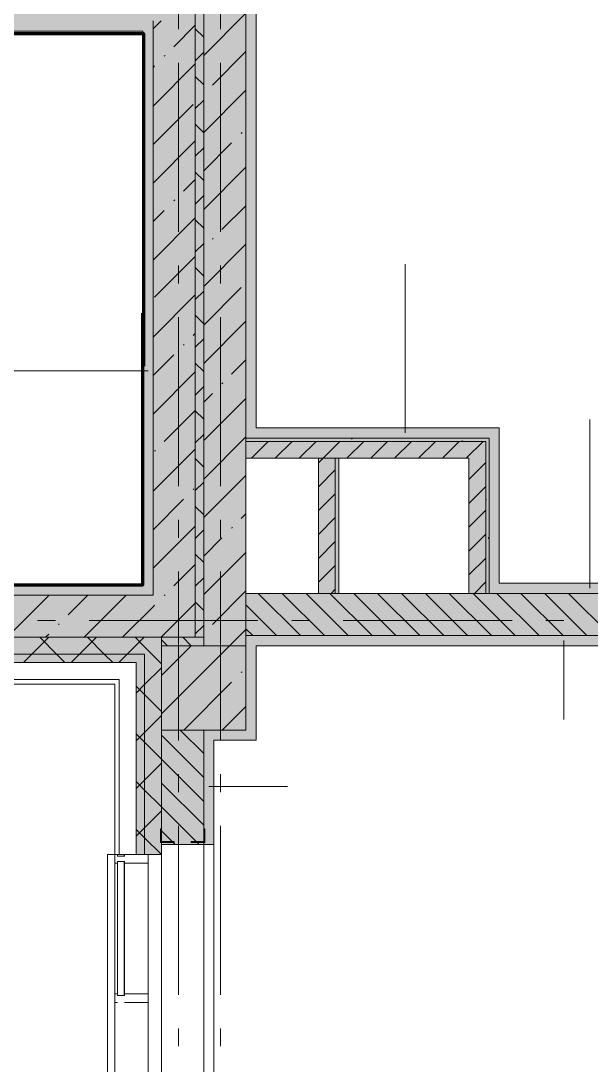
# Model space of a CAD drawing. Header units: millimetres. Extents: x -537608 to 253996, y -217170 to 186033.
# Drawn here: x -240860 to -237480, y 145988 to 152171 of the extents above; entities that cross this region are included whole.
import ezdxf

# ---------------------------------------------------------------- set-up
doc = ezdxf.new("R2010")
doc.units = ezdxf.units.MM
doc.layers.add('16) Лак 1.6м', color=160, linetype='Continuous', lineweight=90)
doc.layers.add('2) окраска коммуникации', color=152, linetype='Continuous', lineweight=30)
doc.layers.add('PDF _Геометрия', color=7, linetype='Continuous')
doc.layers.add('PDF _Сплошная заливка', color=7, linetype='Continuous', true_color=0xffffff)

msp = doc.modelspace()

# ---------------------------------------------------------------- hatches: boundary and pattern name
at = {"layer": '2) окраска коммуникации'}
h = msp.add_hatch(dxfattribs=at)
h.set_pattern_fill('ANSI31', color=5, scale=222)
h.set_pattern_definition([(45, (-258045.5, 58244.4), (-498.4042, 498.4042), [])])
edge = h.paths.add_edge_path()
edge.add_spline(control_points=[(-235816.1191, 159271.232), (-236159.4574, 159033.9082), (-238070.707, 158782.2879), (-238638.1634, 158432.2404), (-238105.9898, 157437.1958), (-235754.1232, 157437.1958), (-234964.4457, 157111.2328), (-232629.7463, 157197.0128), (-230260.7124, 156905.3617), (-229350.8658, 157179.8572), (-227823.0111, 157317.1047), (-227874.2427, 155408.2821), (-228097.4122, 152976.7837), (-227822.7426, 150724.7104), (-228269.0815, 149763.9784), (-227084.5653, 149112.0524), (-225299.2066, 148991.9613), (-224269.1925, 149077.7406), (-223393.6804, 150141.4089), (-223033.1746, 151942.7824), (-223033.1746, 154550.2232), (-224114.1503, 155620.6235), (-222534.7954, 157233.2822), (-223616.3097, 158108.2349), (-222328.7917, 159257.6825), (-224405.9872, 160750.2232), (-223221.471, 161659.5139), (-222637.7958, 162380.0636), (-222998.3466, 163910.6161), (-224371.6993, 165660.5215), (-222551.1261, 167750.2232), (-223117.6326, 168979.9453), (-222465.2915, 170352.4203), (-223735.6423, 171364.6211), (-222688.4609, 172325.3538), (-224215.7041, 173378.4158), (-222584.8491, 174510.7078), (-223546.1958, 175199.8757), (-221881.0047, 176020.4302), (-223048.3552, 176912.5392), (-223134.1899, 177993.3638), (-224026.8692, 177461.5296), (-225297.22, 177718.8682), (-226378.7358, 177221.3459), (-228541.766, 177135.5666), (-230052.4535, 177838.96), (-230103.9537, 176483.6406), (-230103.9537, 175397.7837), (-229211.2743, 175199.8757), (-230121.1209, 173498.5077), (-229039.6066, 172812.2698), (-230258.4573, 170776.7837), (-229761.2561, 169941.1373), (-230774.103, 168425.7837), (-229332.0829, 167750.2232), (-232123.453, 166650.2232), (-233452.141, 167750.2232), (-234104.4836, 166681.5095), (-235855.5078, 167750.2232), (-235443.0905, 165700.2452), (-235100.8307, 164170.835), (-235942.0098, 164546.6834), (-235461.3365, 162982.3976), (-236062.1774, 161973.2927), (-234156.6512, 161458.6141), (-236010.6772, 160206.231), (-235472.7808, 159508.5559), (-235816.1191, 159271.232)], knot_values=[0, 0, 0, 0, 1, 2, 3, 4, 5, 6, 7, 8, 9, 10, 11, 12, 13, 14, 15, 16, 17, 18, 19, 20, 21, 22, 23, 24, 25, 26, 27, 28, 29, 30, 31, 32, 33, 34, 35, 36, 37, 38, 39, 40, 41, 42, 43, 44, 45, 46, 47, 48, 49, 50, 51, 52, 53, 54, 55, 56, 57, 58, 59, 60, 61, 62, 63, 64, 65, 65, 65, 65], degree=3, periodic=0)
edge = h.paths.add_edge_path(flags=16)
edge.add_arc((-231889.6573, 159033.0748), 1468.0305, 125.00000005, 234.99999995, ccw=False)
edge.add_arc((-231607.6582, 161840.8916), 1959.6809, 125.00000005, 234.99999995, ccw=False)
edge.add_arc((-231767.132, 163405.6521), 965.4036, 67.59470151, 177.59470141, ccw=False)
edge.add_arc((-231443.7098, 163069.927), 1229.0586, -22.07713269, 87.92286721, ccw=False)
edge.add_arc((-231143.3293, 161410.3894), 1461.9881, -54.99999995, 54.99999995, ccw=False)
edge.add_arc((-231576.0596, 159327.8343), 1548.9823, -75.15767463, 34.84232527, ccw=False)
edge.add_arc((-231955.4787, 158374.0401), 947.5729, 215.00000005, 324.99999995, ccw=False)
edge = h.paths.add_edge_path(flags=16)
edge.add_arc((-225566.369, 153285.6185), 1536.9915, 125.00000005, 234.99999995, ccw=False)
edge.add_arc((-225538.421, 155843.592), 1585.7174, 125.00000005, 234.99999995, ccw=False)
edge.add_arc((-225137.7183, 159013.7421), 2284.3212, 125.00000005, 234.99999995, ccw=False)
edge.add_arc((-225658.2126, 162012.8119), 1376.867, 125.00000005, 234.99999995, ccw=False)
edge.add_arc((-225574.7307, 164105.3721), 1301.2124, 117.8493612, 227.8493611, ccw=False)
edge.add_arc((-225369.6285, 164519.2026), 1097.085, 27.81836399, 137.81836389, ccw=False)
edge.add_arc((-225613.8121, 163296.7221), 2117.3814, -54.99999995, 54.99999995, ccw=False)
edge.add_arc((-225663.381, 159757.0156), 2203.8023, -54.99999995, 54.99999995, ccw=False)
edge.add_arc((-225163.6815, 156860.1623), 1332.6027, -54.99999995, 54.99999995, ccw=False)
edge.add_arc((-225407.0732, 154329.3545), 1756.9432, -54.99999995, 54.99999995, ccw=False)
edge.add_arc((-225725.9779, 153175.5991), 1357.0078, 237.85706584, 347.85706574, ccw=False)
edge = h.paths.add_edge_path(flags=16)
edge.add_arc((-226395.9174, 168135.9149), 1371.9136, 125.00000005, 234.99999995, ccw=False)
edge.add_arc((-226384.8551, 170399.3253), 1391.2002, 125.00000005, 234.99999995, ccw=False)
edge.add_arc((-226325.4529, 172763.3694), 1494.7648, 125.00000005, 234.99999995, ccw=False)
edge.add_arc((-225896.8545, 175145.79), 1730.4953, 112.00238998, 222.00238988, ccw=False)
edge.add_arc((-226212.3841, 175253.0022), 1533.7869, -7.46862395, 102.53137595, ccw=False)
edge.add_arc((-225760.6269, 173526.9207), 1863.7748, -54.99999995, 54.99999995, ccw=False)
edge.add_arc((-225829.2376, 170375.5045), 1983.3939, -54.99999995, 54.99999995, ccw=False)
edge.add_arc((-225610.4468, 168098.6002), 1126.7789, -74.63234793, 35.36765197, ccw=False)
edge.add_arc((-226247.326, 167667.1454), 1142.021, 215.00000005, 324.99999995, ccw=False)
at = {"layer": 'PDF _Сплошная заливка', "transparency": 33554559}
for points in [[(-239826.191, 148521.2561), (-239776.1908, 148521.2561), (-239776.1908, 157391.0801), (-239826.191, 157391.0801), (-239826.191, 149213.056)], [(-239776.1908, 148471.2558), (-239526.192, 148471.2558), (-239526.192, 157422.2548), (-239776.1908, 157422.2548), (-239776.1908, 149213.056)], [(-240076.192, 152171.255), (-239826.191, 152171.255), (-239826.191, 152421.256), (-245276.1904, 152421.256), (-245276.1904, 152171.255), (-241623.623, 152171.255)], [(-240076.192, 148521.2561), (-239826.191, 148521.2561), (-239826.191, 152171.255), (-240076.192, 152171.255), (-240076.192, 148771.257)], [(-238104.4418, 149681.2566), (-238084.4409, 149681.2566), (-238084.4409, 149701.2554), (-239526.192, 149701.2554), (-239526.192, 149681.2566), (-238284.1467, 149681.2566)], [(-238204.44, 149581.2563), (-238104.4418, 149581.2563), (-238104.4418, 149681.2566), (-239526.192, 149681.2566), (-239526.192, 149581.2563), (-238284.1467, 149581.2563)], [(-239096.1912, 148781.2553), (-238996.1908, 148781.2553), (-238996.1908, 149581.2563), (-239096.1912, 149581.2563), (-239096.1912, 149213.056)], [(-238996.1908, 148781.2553), (-238976.192, 148781.2553), (-238976.192, 149581.2563), (-238996.1908, 149581.2563), (-238996.1908, 149213.056)], [(-238204.44, 148781.2553), (-238104.4418, 148781.2553), (-238104.4418, 149581.2563), (-238204.44, 149581.2563), (-238204.44, 149213.056)]]:
    msp.add_hatch(color=256, dxfattribs=at).paths.add_polyline_path(points)
at = {"layer": 'PDF _Сплошная заливка', "true_color": 0x56bc34, "transparency": 33554559}
for points in [[(-239526.192, 149761.2561), (-239466.1914, 149761.2561), (-239466.1914, 155069.1326), (-239526.192, 155069.1326), (-239526.192, 152044.853)], [(-240136.1905, 152111.2544), (-240076.192, 152111.2544), (-240076.192, 152171.255), (-245527.1904, 152171.255), (-245527.1904, 152111.2544), (-241623.623, 152111.2544)], [(-238084.4409, 149701.2554), (-238084.4409, 149761.2561), (-239526.192, 149761.2561), (-239526.192, 149701.2554), (-238284.1467, 149701.2554)]]:
    msp.add_hatch(color=85, dxfattribs=at).paths.add_polyline_path(points)
h = msp.add_hatch(color=85, dxfattribs=at)
h.paths.add_polyline_path([(-240136.1905, 148771.257), (-240136.1905, 148831.2555), (-246376.1904, 148831.2555), (-246376.1904, 148771.257), (-240788.7529, 148771.257)], flags=0)
h.paths.add_polyline_path([(-247546.1914, 148771.257), (-247376.1899, 148771.257), (-247376.1899, 148831.2555), (-247576.1907, 148831.2555), (-247576.1907, 148771.257)], flags=0)
at = {"layer": 'PDF _Сплошная заливка', "transparency": 33554559}
h = msp.add_hatch(color=256, dxfattribs=at)
h.paths.add_polyline_path([(-231626.1917, 148531.2565), (-231626.1917, 148781.2553), (-236526.1913, 148781.2553), (-236526.1913, 148531.2565), (-232908.183, 148531.2565)], flags=0)
h.paths.add_polyline_path([(-239526.192, 148531.2565), (-237026.191, 148531.2565), (-237026.191, 148781.2553), (-239526.192, 148781.2553)], flags=0)
h = msp.add_hatch(color=256, dxfattribs=at)
h.paths.add_polyline_path([(-240076.192, 148521.2561), (-240076.192, 148771.257), (-246376.1904, 148771.257), (-246376.1904, 148521.2561), (-240788.7529, 148521.2561)], flags=0)
h.paths.add_polyline_path([(-247376.1899, 148521.2561), (-247376.1899, 148771.257), (-247546.1914, 148771.257), (-247546.1914, 148521.2561), (-247467.7076, 148521.2561)], flags=0)
at = {"layer": 'PDF _Сплошная заливка', "true_color": 0xff7d7d, "transparency": 33554559}
for points in [[(-239526.192, 147971.2561), (-239466.1914, 147971.2561), (-239466.1914, 148531.2565), (-239526.192, 148531.2565), (-239526.192, 148471.2558)], [(-233088.1829, 148471.2558), (-233028.1822, 148471.2558), (-233028.1822, 148531.2565), (-236526.1913, 148531.2565), (-236526.1913, 148521.2561), (-237026.191, 148521.2561), (-237026.191, 148531.2565), (-239466.1914, 148531.2565), (-239466.1914, 148471.2558), (-233274.93, 148471.2558)], [(-239526.192, 147911.2576), (-239466.1914, 147911.2576), (-239466.1914, 147971.2561), (-239716.1901, 147971.2561), (-239716.1901, 147911.2576)]]:
    msp.add_hatch(color=11, dxfattribs=at).paths.add_polyline_path(points)
at = {"layer": 'PDF _Сплошная заливка', "transparency": 33554559}
h = msp.add_hatch(color=256, dxfattribs=at)
h.paths.add_polyline_path([(-245797.9674, 148421.2557), (-240126.19, 148421.2557), (-240126.19, 148521.2561), (-246436.1889, 148521.2561), (-246436.1889, 148421.2557)], flags=0)
h.paths.add_polyline_path([(-247576.1907, 148421.2557), (-247311.1879, 148421.2557), (-247311.1879, 148521.2561), (-247576.1907, 148521.2561), (-247576.1907, 148509.7679)], flags=0)
h.paths.add_polyline_path([(-250492.7409, 148421.2557), (-250492.7409, 148521.2561), (-251826.1898, 148521.2561), (-251826.1898, 148421.2557), (-250807.184, 148421.2557)], flags=0)
h.paths.add_polyline_path([(-248076.1883, 148421.2557), (-248076.1883, 148521.2561), (-249617.7375, 148521.2561), (-249617.7375, 148421.2557), (-248302.5757, 148421.2557)], flags=0)
h.paths.add_polyline_path([(-253526.1878, 148421.2557), (-253526.1878, 148521.2561), (-254826.1885, 148521.2561), (-254826.1885, 148421.2557), (-254146.6604, 148421.2557)], flags=0)
h.paths.add_polyline_path([(-256651.2687, 148421.2557), (-256526.1864, 148421.2557), (-256526.1864, 148521.2561), (-257826.1871, 148521.2561), (-257826.1871, 148421.2557), (-257486.1367, 148421.2557)], flags=0)
h.paths.add_polyline_path([(-260825.613, 148421.2557), (-259526.1893, 148421.2557), (-259526.1893, 148521.2561), (-260826.1857, 148521.2561), (-260826.1857, 148421.2557)], flags=0)
h.paths.add_polyline_path([(-262526.188, 148421.2557), (-262526.188, 148521.2561), (-263826.1887, 148521.2561), (-263826.1887, 148421.2557), (-263330.2213, 148421.2557)], flags=0)
h.paths.add_polyline_path([(-266669.6977, 148421.2557), (-265526.1866, 148421.2557), (-265526.1866, 148521.2561), (-266826.1873, 148521.2561), (-266826.1873, 148421.2557)], flags=0)
h.paths.add_polyline_path([(-269174.306, 148421.2557), (-268526.1852, 148421.2557), (-268526.1852, 148521.2561), (-270126.187, 148521.2561), (-270126.187, 148421.2557), (-270009.1741, 148421.2557)], flags=0)
h.paths.add_polyline_path([(-271826.185, 148421.2557), (-271826.185, 148521.2561), (-273126.1857, 148521.2561), (-273126.1857, 148421.2557), (-272513.7824, 148421.2557)], flags=0)
h.paths.add_polyline_path([(-274826.1836, 148421.2557), (-274826.1836, 148521.2561), (-276126.1843, 148521.2561), (-276126.1843, 148421.2557), (-275018.3907, 148421.2557)], flags=0)
h.paths.add_polyline_path([(-277826.1866, 148421.2557), (-277826.1866, 148521.2561), (-279126.1829, 148521.2561), (-279126.1829, 148421.2557), (-278357.8713, 148421.2557)], flags=0)
h.paths.add_polyline_path([(-283826.1838, 148421.2557), (-283826.1838, 148521.2561), (-285126.1802, 148521.2561), (-285126.1802, 148421.2557), (-284201.9517, 148421.2557)], flags=0)
h.paths.add_polyline_path([(-280826.1809, 148421.2557), (-280826.1809, 148521.2561), (-282126.1859, 148521.2561), (-282126.1859, 148421.2557), (-280862.4796, 148421.2557)], flags=0)
h.paths.add_polyline_path([(-288126.1831, 148421.2557), (-286826.1781, 148421.2557), (-286826.1781, 148521.2561), (-288126.1831, 148521.2561), (-288126.1831, 148505.1089)], flags=0)
h.paths.add_polyline_path([(-290046.0407, 148421.2557), (-289826.1811, 148421.2557), (-289826.1811, 148521.2561), (-291126.1775, 148521.2561), (-291126.1775, 148421.2557), (-290880.9044, 148421.2557)], flags=0)
h.paths.add_polyline_path([(-292826.184, 148421.2557), (-292826.184, 148521.2561), (-294126.1804, 148521.2561), (-294126.1804, 148421.2557), (-293385.5127, 148421.2557)], flags=0)
h.paths.add_polyline_path([(-295890.121, 148421.2557), (-295826.1783, 148421.2557), (-295826.1783, 148521.2561), (-297126.1833, 148521.2561), (-297126.1833, 148421.2557), (-296724.9933, 148421.2557)], flags=0)
h.paths.add_polyline_path([(-298001.1781, 148421.2557), (-298001.1781, 148521.2561), (-307838.1777, 148521.2561), (-307838.1777, 148421.2557), (-298394.7294, 148421.2557)], flags=0)
h.paths.add_polyline_path([(-309248.0263, 148421.2557), (-308713.1811, 148421.2557), (-308713.1811, 148521.2561), (-316976.1736, 148521.2561), (-316976.1736, 148421.2557), (-310082.8987, 148421.2557)], flags=0)
h = msp.add_hatch(color=256, dxfattribs=at)
h.paths.add_polyline_path([(-240026.1918, 138594.2576), (-239776.1908, 138594.2576), (-239776.1908, 139271.2581), (-240026.1918, 139271.2581)], flags=0)
h.paths.add_polyline_path([(-240026.1918, 141531.2576), (-239776.1908, 141531.2576), (-239776.1908, 142574.257), (-240026.1918, 142574.257), (-240026.1918, 142133.5668)], flags=0)
h.paths.add_polyline_path([(-240026.1918, 144394.2573), (-239776.1908, 144394.2573), (-239776.1908, 145021.2577), (-240026.1918, 145021.2577), (-240026.1918, 144965.3626)], flags=0)
h.paths.add_polyline_path([(-240026.1918, 147294.2577), (-239776.1908, 147294.2577), (-239776.1908, 147971.2561), (-240026.1918, 147971.2561), (-240026.1918, 147797.1596)], flags=0)
h.paths.add_polyline_path([(-239776.1908, 148471.2558), (-239776.1908, 148521.2561), (-240026.1918, 148521.2561), (-240026.1918, 148471.2558), (-239953.8848, 148471.2558)], flags=0)
h = msp.add_hatch(color=256, dxfattribs=at)
h.paths.add_polyline_path([(-240371.3189, 148371.2555), (-240176.1902, 148371.2555), (-240176.1902, 148421.2557), (-246436.1889, 148421.2557), (-246436.1889, 148371.2555), (-240788.7529, 148371.2555)], flags=0)
h.paths.add_polyline_path([(-247311.1879, 148371.2555), (-247311.1879, 148421.2557), (-247576.1907, 148421.2557), (-247576.1907, 148371.2555), (-247467.7076, 148371.2555)], flags=0)
h.paths.add_polyline_path([(-248076.1883, 148371.2555), (-248076.1883, 148421.2557), (-249617.7375, 148421.2557), (-249617.7375, 148371.2555), (-248302.5757, 148371.2555)], flags=0)
h.paths.add_polyline_path([(-250492.7409, 148371.2555), (-250492.7409, 148421.2557), (-251826.1898, 148421.2557), (-251826.1898, 148371.2555), (-250807.184, 148371.2555)], flags=0)
h.paths.add_polyline_path([(-254146.6604, 148371.2555), (-253526.1878, 148371.2555), (-253526.1878, 148421.2557), (-254826.1885, 148421.2557), (-254826.1885, 148371.2555)], flags=0)
h.paths.add_polyline_path([(-256651.2687, 148371.2555), (-256526.1864, 148371.2555), (-256526.1864, 148421.2557), (-257826.1871, 148421.2557), (-257826.1871, 148371.2555), (-257486.1367, 148371.2555)], flags=0)
h.paths.add_polyline_path([(-260825.613, 148371.2555), (-259526.1893, 148371.2555), (-259526.1893, 148421.2557), (-260826.1857, 148421.2557), (-260826.1857, 148371.2555)], flags=0)
h.paths.add_polyline_path([(-262526.188, 148371.2555), (-262526.188, 148421.2557), (-263826.1887, 148421.2557), (-263826.1887, 148371.2555), (-263330.2213, 148371.2555)], flags=0)
h.paths.add_polyline_path([(-265834.8297, 148371.2555), (-265526.1866, 148371.2555), (-265526.1866, 148421.2557), (-266826.1873, 148421.2557), (-266826.1873, 148371.2555), (-266669.6977, 148371.2555)], flags=0)
h.paths.add_polyline_path([(-268526.1852, 148371.2555), (-268526.1852, 148421.2557), (-270126.187, 148421.2557), (-270126.187, 148371.2555), (-269174.306, 148371.2555)], flags=0)
h.paths.add_polyline_path([(-271826.185, 148371.2555), (-271826.185, 148421.2557), (-273126.1857, 148421.2557), (-273126.1857, 148371.2555), (-272513.7824, 148371.2555)], flags=0)
h.paths.add_polyline_path([(-274826.1836, 148371.2555), (-274826.1836, 148421.2557), (-276126.1843, 148421.2557), (-276126.1843, 148371.2555), (-275018.3907, 148371.2555)], flags=0)
h.paths.add_polyline_path([(-280862.4796, 148371.2555), (-280826.1809, 148371.2555), (-280826.1809, 148421.2557), (-282126.1859, 148421.2557), (-282126.1859, 148371.2555), (-281697.3434, 148371.2555)], flags=0)
h.paths.add_polyline_path([(-278357.8713, 148371.2555), (-277826.1866, 148371.2555), (-277826.1866, 148421.2557), (-279126.1829, 148421.2557), (-279126.1829, 148371.2555)], flags=0)
h.paths.add_polyline_path([(-284201.9517, 148371.2555), (-283826.1838, 148371.2555), (-283826.1838, 148421.2557), (-285126.1802, 148421.2557), (-285126.1802, 148371.2555), (-285036.824, 148371.2555)], flags=0)
h.paths.add_polyline_path([(-286826.1781, 148371.2555), (-286826.1781, 148421.2557), (-288126.1831, 148421.2557), (-288126.1831, 148371.2555), (-287541.4324, 148371.2555)], flags=0)
h.paths.add_polyline_path([(-290880.9044, 148371.2555), (-289826.1811, 148371.2555), (-289826.1811, 148421.2557), (-291126.1775, 148421.2557), (-291126.1775, 148371.2555)], flags=0)
h.paths.add_polyline_path([(-294126.1804, 148371.2555), (-292826.184, 148371.2555), (-292826.184, 148421.2557), (-294126.1804, 148421.2557)], flags=0)
h.paths.add_polyline_path([(-295826.1783, 148371.2555), (-295826.1783, 148421.2557), (-297126.1833, 148421.2557), (-297126.1833, 148371.2555), (-295890.121, 148371.2555)], flags=0)
h.paths.add_polyline_path([(-298394.7294, 148371.2555), (-298001.1781, 148371.2555), (-298001.1781, 148421.2557), (-307838.1777, 148421.2557), (-307838.1777, 148371.2555), (-300064.4654, 148371.2555)], flags=0)
h.paths.add_polyline_path([(-308713.1811, 148371.2555), (-308713.1811, 148421.2557), (-317076.174, 148421.2557), (-317076.174, 148371.2555), (-309248.0263, 148371.2555)], flags=0)
h = msp.add_hatch(color=256, dxfattribs=at)
h.paths.add_polyline_path([(-240126.19, 136271.2587), (-240126.19, 136834.2576), (-240176.1902, 136834.2576), (-240176.1902, 136271.2587)], flags=0)
h.paths.add_polyline_path([(-240176.1902, 138534.258), (-240126.19, 138534.258), (-240126.19, 139771.2585), (-240176.1902, 139771.2585), (-240176.1902, 139301.7709)], flags=0)
h.paths.add_polyline_path([(-240176.1902, 141471.258), (-240126.19, 141471.258), (-240126.19, 142634.2576), (-240176.1902, 142634.2576), (-240176.1902, 142133.5668)], flags=0)
h.paths.add_polyline_path([(-240176.1902, 144334.2566), (-240126.19, 144334.2566), (-240126.19, 145534.257), (-240176.1902, 145534.257), (-240176.1902, 144965.3626)], flags=0)
h.paths.add_polyline_path([(-240176.1902, 147234.257), (-240126.19, 147234.257), (-240126.19, 148421.2557), (-240176.1902, 148421.2557), (-240176.1902, 147797.1596)], flags=0)

# ---------------------------------------------------------------- linework, layer by layer
at = {"layer": '16) Лак 1.6м'}
for points in [[(-247376.1899, 156211.2551), (-247516.1879, 156211.2551), (-247516.1879, 148831.2555), (-240136.1905, 148831.2555), (-240136.1905, 150441.2557)], [(-245572.9906, 152097.2029), (-240132.9937, 152097.2029), (-240132.9937, 150126.0921)]]:
    msp.add_lwpolyline(points, dxfattribs=at)
at = {"layer": 'PDF _Геометрия', "lineweight": 9}
for p, q in [((-239826.191, 157391.0801), (-239826.191, 148521.2561)), ((-239776.1908, 157392.2534), (-239776.1908, 148471.2558)), ((-239776.1908, 148521.2561), (-239776.1908, 157391.0801)), ((-239526.192, 149761.2561), (-239526.192, 155069.1326)), ((-239526.192, 155069.1326), (-239526.192, 149761.2561)), ((-239466.1914, 155009.1319), (-239466.1914, 149761.2561)), ((-239776.1908, 151967.1206), (-239526.192, 152217.1216)), ((-245527.1904, 152111.2544), (-240136.1905, 152111.2544)), ((-240136.1905, 152111.2544), (-240136.1905, 148831.2555)), ((-240076.192, 152123.3174), (-240028.2543, 152171.255)), ((-240076.192, 152171.255), (-240076.192, 152111.2544)), ((-240076.192, 152111.2544), (-240076.192, 148771.257)), ((-240076.192, 152111.2544), (-240076.192, 148771.257)), ((-239952.8557, 152018.5546), (-239826.191, 152145.2194)), ((-239826.191, 148521.2561), (-239826.191, 152171.255)), ((-239776.1908, 152074.8178), (-239826.191, 152124.8158)), ((-239724.7589, 151790.4556), (-239526.192, 151989.0226)), ((-240009.881, 151961.5293), (-240005.1402, 151966.2723)), ((-239826.191, 151935.3365), (-239776.1908, 151985.3368)), ((-240076.192, 151667.1215), (-239826.191, 151917.1204)), ((-240076.192, 151895.2205), (-240066.9063, 151904.5041)), ((-239776.1908, 151791.9735), (-239826.191, 151841.9737)), ((-239776.1908, 151510.9248), (-239526.192, 151760.9236)), ((-239826.191, 151652.4944), (-239776.1908, 151702.4946)), ((-240076.192, 151439.0226), (-239838.8073, 151676.4073)), ((-239776.1908, 151509.1314), (-239826.191, 151559.1316)), ((-239553.6853, 151505.3336), (-239548.9422, 151510.0744)), ((-240076.192, 151210.9237), (-239826.191, 151460.9246)), ((-239776.1908, 151282.8258), (-239610.7083, 151448.3083)), ((-239826.191, 151369.6501), (-239776.1908, 151419.6503)), ((-239776.1908, 151226.2893), (-239826.191, 151276.2895)), ((-239776.1908, 151054.7269), (-239526.192, 151304.7279)), ((-239895.8326, 151163.1841), (-239826.191, 151232.8256)), ((-239826.191, 151086.808), (-239776.1908, 151136.8082)), ((-239952.8557, 151106.1609), (-239948.1149, 151110.9017)), ((-239667.7336, 150935.0873), (-239526.192, 151076.6289)), ((-240076.192, 150982.8268), (-240009.881, 151049.1356)), ((-240076.192, 150754.7279), (-239826.191, 151004.7267)), ((-239776.1908, 150943.4471), (-239826.191, 150993.4452)), ((-239724.7589, 150878.062), (-239720.0159, 150882.8028)), ((-239826.191, 150803.9659), (-239776.1908, 150853.9661)), ((-239776.1908, 150598.5311), (-239526.192, 150848.5299)), ((-240066.9063, 150535.9146), (-239826.191, 150776.6299)), ((-239776.1908, 150660.6029), (-239826.191, 150710.6031)), ((-238581.814, 149731.2568), (-238581.814, 150731.2564)), ((-239826.191, 150521.1238), (-239776.1908, 150571.124)), ((-239776.1908, 150370.4321), (-239553.6853, 150592.9399)), ((-240076.192, 150298.5299), (-239826.191, 150548.5309)), ((-239776.1908, 150377.7608), (-239826.191, 150427.761)), ((-239776.1908, 150142.3332), (-239526.192, 150392.3341)), ((-239838.8073, 150307.8156), (-239826.191, 150320.4319)), ((-239826.191, 150238.2795), (-239776.1908, 150288.2797)), ((-240076.192, 150070.4332), (-239952.8557, 150193.7673)), ((-239895.8326, 150250.7903), (-239891.0896, 150255.5333)), ((-239776.1908, 150094.9187), (-239826.191, 150144.9188)), ((-239610.7083, 150079.7166), (-239526.192, 150164.2352)), ((-240106.1912, 150098.0663), (-240906.19, 150098.0663)), ((-240076.192, 149842.3342), (-239826.191, 150092.3329)), ((-239667.7336, 150022.6936), (-239662.9929, 150027.4344)), ((-239826.191, 149955.4374), (-239776.1908, 150005.4376)), ((-239776.1908, 149914.2342), (-239724.7589, 149965.6683)), ((-239776.1908, 149686.1374), (-239526.192, 149936.1362)), ((-240009.881, 149680.544), (-239826.191, 149864.2362)), ((-239776.1908, 149812.0766), (-239826.191, 149862.0746)), ((-239526.192, 149701.2554), (-239526.192, 149761.2561)), ((-239466.1914, 149761.2561), (-238084.4409, 149761.2561)), ((-238084.4409, 149761.2561), (-238024.4402, 149761.2561)), ((-238024.4402, 149761.2561), (-238024.4402, 148841.256)), ((-237487.9801, 148811.2567), (-237487.9801, 149811.2562)), ((-239826.191, 149672.5953), (-239776.1908, 149722.5955)), ((-239776.1908, 149458.0384), (-239526.192, 149708.0372)), ((-239526.192, 148471.2558), (-239526.192, 149701.2554)), ((-239526.192, 149701.2554), (-239526.192, 149681.2566)), ((-238084.4409, 149701.2554), (-239526.192, 149701.2554)), ((-238084.4409, 149701.2554), (-239526.192, 149701.2554)), ((-238084.4409, 149681.2566), (-238084.4409, 149701.2554)), ((-238084.4409, 149681.2566), (-238084.4409, 149701.2554)), ((-239526.192, 149681.2566), (-239526.192, 149581.2563)), ((-238104.4418, 149681.2566), (-239526.192, 149681.2566)), ((-239493.2669, 149581.2563), (-239393.2665, 149681.2566)), ((-239351.8459, 149581.2563), (-239251.8454, 149681.2566)), ((-239210.4226, 149581.2563), (-239110.4244, 149681.2566)), ((-239069.0016, 149581.2563), (-238969.0012, 149681.2566)), ((-238927.5805, 149581.2563), (-238827.5801, 149681.2566)), ((-238786.1595, 149581.2563), (-238686.1591, 149681.2566)), ((-238644.7384, 149581.2563), (-238544.738, 149681.2566)), ((-238503.3173, 149581.2563), (-238403.317, 149681.2566)), ((-238361.8963, 149581.2563), (-238261.8959, 149681.2566)), ((-238220.473, 149581.2563), (-238120.4748, 149681.2566)), ((-238104.4418, 149581.2563), (-238104.4418, 149681.2566)), ((-238084.4409, 149581.2563), (-238084.4409, 149681.2566)), ((-240076.192, 149386.1362), (-239826.191, 149636.1372)), ((-240066.9063, 149623.5209), (-240062.1634, 149628.2617)), ((-239776.1908, 149529.2323), (-239826.191, 149579.2325)), ((-239526.192, 149581.2563), (-238204.44, 149581.2563)), ((-239096.1912, 149554.0666), (-239069.0016, 149581.2563)), ((-239096.1912, 149581.2563), (-239096.1912, 148781.2553)), ((-238996.1908, 149581.2563), (-239096.1912, 149581.2563)), ((-238976.192, 149581.2563), (-238996.1908, 149581.2563)), ((-238996.1908, 148781.2553), (-238996.1908, 149581.2563)), ((-238976.192, 148781.2553), (-238976.192, 149581.2563)), ((-238204.44, 149581.2563), (-238204.44, 148781.2553)), ((-238104.4418, 148781.2553), (-238104.4418, 149581.2563)), ((-238084.4409, 149581.2563), (-238084.4409, 148841.256)), ((-238084.4409, 148841.256), (-238084.4409, 149581.2563)), ((-238204.44, 149455.8683), (-238104.4418, 149555.8686)), ((-239776.1908, 149229.9395), (-239526.192, 149479.9404)), ((-239096.1912, 149412.6455), (-238996.1908, 149512.6459)), ((-239838.8073, 149395.4219), (-239834.0665, 149400.1627)), ((-239826.191, 149389.7532), (-239776.1908, 149439.7534)), ((-238204.44, 149314.4472), (-238104.4418, 149414.4476)), ((-240076.192, 149158.0373), (-239895.8326, 149338.3966)), ((-239096.1912, 149271.2245), (-238996.1908, 149371.2249)), ((-239776.1908, 149246.3902), (-239826.191, 149296.3904)), ((-238204.44, 149173.0262), (-238104.4418, 149273.0244)), ((-239553.6853, 149224.3483), (-239526.192, 149251.8414)), ((-239096.1912, 149129.8035), (-238996.1908, 149229.8038)), ((-240076.192, 148929.9405), (-239826.191, 149179.9393)), ((-239826.191, 149106.9089), (-239776.1908, 149156.9091)), ((-239610.7083, 149167.323), (-239605.9675, 149172.0659)), ((-239776.1908, 149001.8405), (-239667.7336, 149110.2998)), ((-239096.1912, 148988.3824), (-238996.1908, 149088.3828)), ((-238204.44, 149031.605), (-238104.4418, 149131.6033)), ((-239776.1908, 148773.7437), (-239526.192, 149023.7425)), ((-239776.1908, 148963.548), (-239826.191, 149013.5482)), ((-238204.44, 148890.1819), (-238104.4418, 148990.1822)), ((-239952.8557, 148825.1756), (-239826.191, 148951.8403)), ((-239096.1912, 148846.9613), (-238996.1908, 148946.9595)), ((-239826.191, 148824.0668), (-239776.1908, 148874.067)), ((-238171.9455, 148781.2553), (-238104.4418, 148848.7612)), ((-238084.4409, 148841.256), (-238084.4409, 148781.2553)), ((-238084.4409, 148781.2553), (-238084.4409, 148841.256)), ((-238024.4402, 148841.256), (-237086.1917, 148841.256)), ((-240136.1905, 148831.2555), (-246376.1904, 148831.2555)), ((-240009.881, 148768.1503), (-240005.1402, 148772.8932)), ((-239724.7589, 148597.0766), (-239526.192, 148795.6435)), ((-237026.191, 148781.2553), (-239526.192, 148781.2553)), ((-239526.192, 148781.2553), (-239526.192, 148531.2565)), ((-239202.4782, 148531.2565), (-239452.4792, 148781.2553)), ((-239061.0572, 148531.2565), (-239311.0581, 148781.2553)), ((-238919.6361, 148531.2565), (-239169.6349, 148781.2553)), ((-239096.1912, 148781.2553), (-238996.1908, 148781.2553)), ((-238778.2151, 148531.2565), (-239028.2138, 148781.2553)), ((-239020.474, 148781.2553), (-238996.1908, 148805.5385)), ((-238996.1908, 148781.2553), (-238976.192, 148781.2553)), ((-238636.794, 148531.2565), (-238886.7928, 148781.2553)), ((-238495.3729, 148531.2565), (-238745.3717, 148781.2553)), ((-238353.9497, 148531.2565), (-238603.9507, 148781.2553)), ((-238212.5287, 148531.2565), (-238462.5297, 148781.2553)), ((-238071.1076, 148531.2565), (-238321.1086, 148781.2553)), ((-238204.44, 148781.2553), (-238104.4418, 148781.2553)), ((-237929.6865, 148531.2565), (-238179.6875, 148781.2553)), ((-238104.4418, 148781.2553), (-238084.4409, 148781.2553)), ((-238084.4409, 148781.2553), (-237086.1917, 148781.2553)), ((-237788.2655, 148531.2565), (-238038.2643, 148781.2553)), ((-237646.8444, 148531.2565), (-237896.8433, 148781.2553)), ((-237505.4234, 148531.2565), (-237755.4222, 148781.2553)), ((-237364.0024, 148531.2565), (-237614.0011, 148781.2553)), ((-240136.1905, 148771.257), (-246376.1904, 148771.257)), ((-246376.1904, 148771.257), (-240136.1905, 148771.257)), ((-240941.0722, 148521.2561), (-240691.0712, 148771.257)), ((-240580.1273, 148654.1019), (-240462.9723, 148771.257)), ((-240484.8742, 148521.2561), (-240234.8754, 148771.257)), ((-240076.192, 148771.257), (-240136.1905, 148771.257)), ((-240076.192, 148701.8415), (-240066.9063, 148711.1272)), ((-240028.6785, 148521.2561), (-239826.191, 148723.7435)), ((-239776.1908, 148680.7038), (-239826.191, 148730.704)), ((-239343.8993, 148531.2565), (-239526.192, 148713.5471)), ((-240256.7752, 148521.2561), (-240076.192, 148701.8415)), ((-240637.1526, 148597.0766), (-240632.4097, 148601.8195)), ((-239826.191, 148541.2247), (-239776.1908, 148591.2249)), ((-240712.9732, 148521.2561), (-240694.1758, 148540.0535)), ((-239622.4807, 148471.2558), (-239526.192, 148567.5467)), ((-239485.3203, 148531.2565), (-239526.192, 148572.126)), ((-239526.192, 148531.2565), (-239466.1914, 148531.2565)), ((-239466.1914, 148531.2565), (-239526.192, 148531.2565)), ((-239526.192, 148531.2565), (-239526.192, 148471.2558)), ((-239466.1914, 148531.2565), (-237026.191, 148531.2565)), ((-237026.191, 148531.2565), (-239466.1914, 148531.2565)), ((-240303.1908, 148521.2561), (-246436.1889, 148521.2561)), ((-246376.1904, 148521.2561), (-240076.192, 148521.2561)), ((-240794.6864, 148421.2557), (-240694.6882, 148521.2561)), ((-240648.1133, 148421.2557), (-240748.1137, 148521.2561)), ((-240511.8443, 148421.2557), (-240411.8439, 148521.2561)), ((-240365.2712, 148421.2557), (-240465.2716, 148521.2561)), ((-240276.1906, 148521.2561), (-240303.1908, 148521.2561)), ((-240176.1902, 148521.2561), (-240276.1906, 148521.2561)), ((-240229.0021, 148421.2557), (-240129.0018, 148521.2561)), ((-240126.19, 148465.0188), (-240182.4273, 148521.2561)), ((-240126.19, 148521.2561), (-240176.1902, 148521.2561)), ((-240026.1918, 148521.2561), (-240126.19, 148521.2561)), ((-240026.1918, 148365.0205), (-240126.19, 148465.0188)), ((-240076.192, 148521.2561), (-239826.191, 148521.2561)), ((-239776.1908, 148521.2561), (-240026.1918, 148521.2561)), ((-240026.1918, 148521.2561), (-240026.1918, 148471.2558)), ((-240026.1918, 148471.2558), (-240026.1918, 148521.2561)), ((-239991.006, 148471.2558), (-240026.1918, 148506.4416)), ((-240026.1918, 148067.5469), (-239622.4807, 148471.2558)), ((-240026.1918, 148295.6438), (-239850.5797, 148471.2558)), ((-239526.192, 148471.2558), (-240026.1918, 148471.2558)), ((-240026.1918, 148471.2558), (-240026.1918, 147971.2561)), ((-239849.585, 148471.2558), (-239899.5852, 148521.2561)), ((-239826.191, 148521.2561), (-239776.1908, 148521.2561)), ((-239776.1908, 148471.2558), (-239776.1908, 148521.2561)), ((-239526.192, 147971.2561), (-239526.192, 148471.2558)), ((-239466.1914, 147971.2561), (-239466.1914, 148471.2558)), ((-239466.1914, 148471.2558), (-233088.1829, 148471.2558)), ((-237641.4879, 148501.2573), (-237641.4879, 148035.1062)), ((-246436.1889, 148421.2557), (-240303.1908, 148421.2557)), ((-240844.6866, 148371.2555), (-240794.6864, 148421.2557)), ((-240598.1131, 148371.2555), (-240648.1133, 148421.2557)), ((-240561.8445, 148371.2555), (-240511.8443, 148421.2557)), ((-240315.271, 148371.2555), (-240365.2712, 148421.2557)), ((-240303.1908, 148421.2557), (-240176.1902, 148421.2557)), ((-240279.0024, 148371.2555), (-240229.0021, 148421.2557)), ((-240176.1902, 148421.2557), (-240126.19, 148421.2557)), ((-240126.19, 148421.2557), (-240126.19, 147234.257)), ((-246436.1889, 148371.2555), (-240303.1908, 148371.2555)), ((-240303.1908, 148371.2555), (-240276.1906, 148371.2555)), ((-240276.1906, 148371.2555), (-240176.1902, 148371.2555)), ((-240176.1902, 148371.2555), (-240176.1902, 147234.257)), ((-240126.19, 148241.2236), (-240026.1918, 148341.2239)), ((-239553.6853, 148311.9545), (-239548.9422, 148316.6953)), ((-240303.1908, 148271.2572), (-246436.1889, 148271.2572)), ((-246436.1889, 148244.2571), (-240303.1908, 148244.2571)), ((-240276.1906, 148271.2572), (-240303.1908, 148271.2572)), ((-240303.1908, 148244.2571), (-240303.1908, 147234.257)), ((-240276.1906, 147234.257), (-240276.1906, 148271.2572)), ((-240176.1902, 148191.2255), (-240126.19, 148241.2236)), ((-240126.19, 148182.1767), (-240176.1902, 148232.1768)), ((-239894.3815, 147971.2561), (-239610.7083, 148254.9293)), ((-240026.1918, 148082.1762), (-240126.19, 148182.1767)), ((-239666.2847, 147971.2561), (-239526.192, 148111.3487)), ((-240126.19, 147958.3814), (-240026.1918, 148058.3818)), ((-240026.1918, 147234.257), (-240026.1918, 147971.2561)), ((-240026.1918, 147971.2561), (-240026.1918, 147294.2577)), ((-240026.1918, 147971.2561), (-239526.192, 147971.2561)), ((-239776.1908, 147832.1774), (-239915.2716, 147971.2561)), ((-239776.1908, 147294.2577), (-239776.1908, 147971.2561)), ((-239776.1908, 147971.2561), (-239776.1908, 147294.2577)), ((-239466.1914, 147911.2576), (-239466.1914, 147971.2561)), ((-240176.1902, 147908.3812), (-240126.19, 147958.3814)), ((-240126.19, 147899.3345), (-240176.1902, 147949.3347)), ((-239776.1908, 147690.7564), (-240026.1918, 147940.7552)), ((-239716.1901, 147294.2577), (-239716.1901, 147911.2576)), ((-239716.1901, 147911.2576), (-239466.1914, 147911.2576)), ((-240026.1918, 147799.3341), (-240126.19, 147899.3345)), ((-239776.1908, 147549.3332), (-240026.1918, 147799.3341)), ((-240126.19, 147675.5393), (-240026.1918, 147775.5397)), ((-240176.1902, 147625.5391), (-240126.19, 147675.5393)), ((-240126.19, 147616.4924), (-240176.1902, 147666.4905)), ((-240026.1918, 147516.4921), (-240126.19, 147616.4924)), ((-239776.1908, 147407.9122), (-240026.1918, 147657.9131)), ((-239746.1916, 147638.0715), (-239280.0405, 147638.0715)), ((-240126.19, 147392.6972), (-240026.1918, 147492.6976)), ((-239803.9553, 147294.2577), (-240026.1918, 147516.4921)), ((-240176.1902, 147342.697), (-240126.19, 147392.6972)), ((-240126.19, 147333.6481), (-240176.1902, 147383.6483)), ((-239945.3785, 147294.2577), (-240026.1918, 147375.0709)), ((-240026.7989, 147234.257), (-240126.19, 147333.6481)), ((-240026.1918, 147294.2577), (-239776.1908, 147294.2577)), ((-239776.1908, 147294.2577), (-239776.1908, 145594.2576)), ((-239776.1908, 145594.2576), (-239776.1908, 147294.2577)), ((-239776.1908, 147294.2577), (-239716.1901, 147294.2577)), ((-239716.1901, 147294.2577), (-239716.1901, 145594.2576)), ((-240303.1908, 147234.257), (-240276.1906, 147234.257)), ((-240286.1911, 147234.257), (-240303.1908, 147234.257)), ((-240303.1908, 147234.257), (-240303.1908, 147184.2569)), ((-240286.1911, 147224.2566), (-240286.1911, 147234.257)), ((-240276.1906, 147234.257), (-240176.1902, 147234.257)), ((-240106.1912, 147234.257), (-240246.1914, 147234.257)), ((-240246.1914, 147234.257), (-240246.1914, 147224.2566)), ((-240176.1902, 147234.257), (-240126.19, 147234.257)), ((-240126.19, 147234.257), (-240026.1918, 147234.257)), ((-240106.1912, 147184.2569), (-240106.1912, 147234.257)), ((-240026.1918, 147234.257), (-240026.1918, 145534.257)), ((-240026.1918, 145534.257), (-240026.1918, 147234.257)), ((-240303.1908, 146409.256), (-240303.1908, 147184.2569)), ((-240303.1908, 147184.2569), (-240286.1911, 147184.2569)), ((-240246.1914, 147224.2566), (-240286.1911, 147224.2566)), ((-240286.1911, 147194.2573), (-240246.1914, 147194.2573)), ((-240286.1911, 147184.2569), (-240286.1911, 147194.2573)), ((-240286.1911, 146409.256), (-240286.1911, 147184.2569)), ((-240246.1914, 147194.2573), (-240246.1914, 147184.2569)), ((-240246.1914, 147184.2569), (-240106.1912, 147184.2569)), ((-240106.1912, 146409.256), (-240106.1912, 147184.2569)), ((-240286.1911, 146409.256), (-240303.1908, 146409.256)), ((-240303.1908, 146409.256), (-240303.1908, 146359.2559)), ((-240286.1911, 146399.2577), (-240286.1911, 146409.256)), ((-240246.1914, 146399.2577), (-240286.1911, 146399.2577)), ((-240106.1912, 146409.256), (-240246.1914, 146409.256)), ((-240246.1914, 146409.256), (-240246.1914, 146399.2577)), ((-240106.1912, 146359.2559), (-240106.1912, 146409.256)), ((-240303.1908, 145584.2571), (-240303.1908, 146359.2559)), ((-240303.1908, 146359.2559), (-240286.1911, 146359.2559)), ((-240246.1914, 146359.2559), (-240106.1912, 146359.2559)), ((-240106.1912, 145584.2571), (-240106.1912, 146359.2559))]:
    msp.add_line(p, q, dxfattribs=at)
at = {"layer": 'PDF _Геометрия', "color": 253, "lineweight": 9, "true_color": 0xaaaaaa}
for p, q in [((-239926.1914, 152228.2954), (-239926.1914, 152122.4626)), ((-239676.1904, 152228.2954), (-239676.1904, 152122.4626)), ((-239926.1914, 151922.4619), (-239926.1914, 150922.4624)), ((-239676.1904, 151922.4619), (-239676.1904, 150922.4624)), ((-239926.1914, 150722.4616), (-239926.1914, 150616.6288)), ((-239676.1904, 150722.4616), (-239676.1904, 150616.6288)), ((-239926.1914, 150416.6302), (-239926.1914, 149416.6285)), ((-239676.1904, 150416.6302), (-239676.1904, 149416.6285)), ((-239926.1914, 149216.6299), (-239926.1914, 149110.7971)), ((-239676.1904, 149216.6299), (-239676.1904, 149110.7971)), ((-239926.1914, 148910.7964), (-239926.1914, 147910.7969)), ((-239676.1904, 148910.7964), (-239676.1904, 147910.7969)), ((-240654.6217, 148621.2564), (-240760.4544, 148621.2564)), ((-239454.6214, 148621.2564), (-240454.6209, 148621.2564)), ((-239148.7879, 148621.2564), (-239254.6206, 148621.2564)), ((-237948.7875, 148621.2564), (-238948.7871, 148621.2564)), ((-237642.9541, 148621.2564), (-237748.789, 148621.2564)), ((-239926.1914, 147710.7961), (-239926.1914, 147604.9633)), ((-239676.1904, 147710.7961), (-239676.1904, 147604.9633)), ((-239926.1914, 147404.9625), (-239926.1914, 146404.963)), ((-239676.1904, 147404.9625), (-239676.1904, 146404.963)), ((-240346.1917, 145534.257), (-240346.1917, 147234.257)), ((-240346.1917, 147234.257), (-240303.1908, 147234.257)), ((-240248.1915, 147224.2566), (-240248.1915, 147234.257)), ((-240248.1915, 146399.2577), (-240248.1915, 147194.2573)), ((-240246.1914, 147184.2569), (-240246.1914, 146409.256)), ((-239926.1914, 146204.9644), (-239926.1914, 146099.1295)), ((-239676.1904, 146204.9644), (-239676.1904, 146099.1295))]:
    msp.add_line(p, q, dxfattribs=at)
at = {"layer": 'PDF _Геометрия', "color": 8, "lineweight": 9, "true_color": 0x787878}
for p, q in [((-238896.3003, 149694.1485), (-238899.6524, 149699.9572)), ((-238244.2244, 149686.1201), (-238247.0319, 149681.2566)), ((-238100.7602, 149332.2327), (-238104.1124, 149338.0392)), ((-238084.4409, 149353.2714), (-238085.2116, 149351.9365)), ((-238087.1471, 149105.4557), (-238090.5014, 149111.2644))]:
    msp.add_line(p, q, dxfattribs=at)
at = {"layer": 'PDF _Геометрия', "color": 253, "lineweight": 20, "true_color": 0xaaaaaa}
for p, q in [((-240026.1918, 147386.2555), (-240032.192, 147386.2555)), ((-240032.192, 147386.2555), (-240032.192, 147305.2571)), ((-240026.1918, 147311.2574), (-240026.1918, 147386.2555)), ((-239770.1905, 147386.2555), (-239776.1908, 147386.2555)), ((-239776.1908, 147386.2555), (-239776.1908, 147311.2574)), ((-239770.1905, 147305.2571), (-239770.1905, 147386.2555)), ((-240032.192, 147305.2571), (-239951.1915, 147305.2571)), ((-239951.1915, 147311.2574), (-240026.1918, 147311.2574)), ((-239951.1915, 147305.2571), (-239951.1915, 147311.2574)), ((-239851.1911, 147311.2574), (-239851.1911, 147305.2571)), ((-239776.1908, 147311.2574), (-239851.1911, 147311.2574)), ((-239851.1911, 147305.2571), (-239770.1905, 147305.2571))]:
    msp.add_line(p, q, dxfattribs=at)
at = {"layer": 'PDF _Сплошная заливка', "color": 85, "lineweight": 35, "true_color": 0x56bc34, "transparency": 33554559}
for points in [[(-240076.192, 148771.257), (-240076.192, 152111.2544), (-240136.1905, 148771.257), (-240136.1905, 152111.2544)], [(-238024.4402, 148841.256), (-238024.4402, 149761.2561), (-238084.4409, 148841.256), (-238084.4409, 149761.2561)], [(-237086.1917, 148781.2553), (-237086.1917, 148841.256), (-238084.4409, 148781.2553), (-238084.4409, 148841.256)]]:
    msp.add_solid(points, dxfattribs=at)
at = {"layer": 'PDF _Сплошная заливка', "lineweight": 35, "transparency": 33554559}
for points in [[(-238084.4409, 148781.2553), (-238084.4409, 149681.2566), (-238104.4418, 148781.2553), (-238104.4418, 149681.2566)], [(-240026.1918, 147234.257), (-240026.1918, 148521.2561), (-240126.19, 147234.257), (-240126.19, 148521.2561)], [(-240026.1918, 147971.2561), (-239526.192, 147971.2561), (-240026.1918, 148471.2558), (-239526.192, 148471.2558)]]:
    msp.add_solid(points, dxfattribs=at)
at = {"layer": 'PDF _Сплошная заливка', "color": 11, "lineweight": 35, "true_color": 0xff7d7d, "transparency": 33554559}
msp.add_solid([(-239716.1901, 147294.2577), (-239716.1901, 147971.2561), (-239776.1908, 147294.2577), (-239776.1908, 147971.2561)], dxfattribs=at)

doc.saveas('drawing.dxf')
